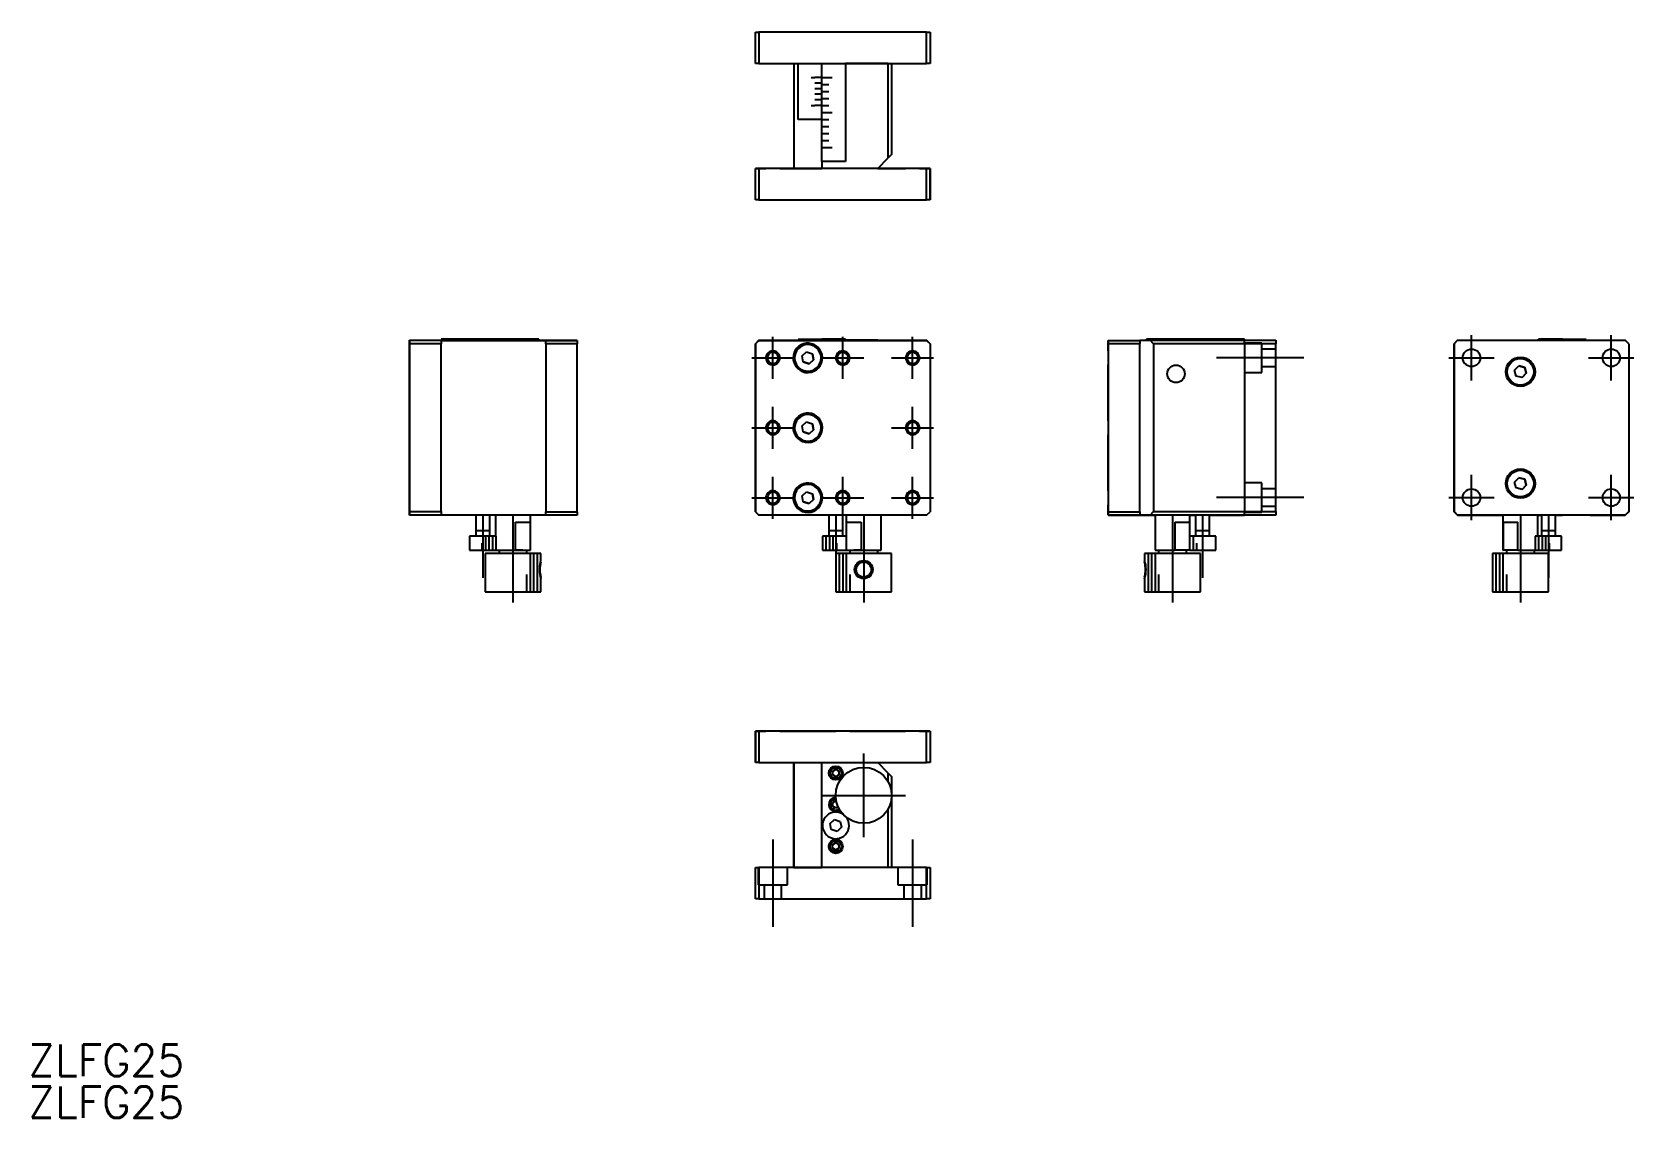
# Model space of a CAD drawing. Extents: x 149 to 378, y 2 to 157.
import ezdxf

# ---------------------------------------------------------------- set-up
doc = ezdxf.new("R2010")
doc.units = 0
doc.header["$LTSCALE"] = 10
doc.linetypes.add('CENTER', pattern=[2, 1.25, -0.25, 0.25, -0.25])
doc.linetypes.add('DASHED', pattern=[3.5, 2, -1.5])
doc.layers.get('0').update_dxf_attribs({"linetype": 'CONTINUOUS'})
doc.layers.add('CENTER', color=1, linetype='CENTER')
doc.styles.get("Standard").update_dxf_attribs({"font": 'txt.shx', "bigfont": '@extfont2.shx'})

msp = doc.modelspace()

# ---------------------------------------------------------------- linework, layer by layer
at = {"color": 7, "linetype": 'CONTINUOUS'}
for p, q in [((252.5, 152.5), (252.5, 157)), ((252.5, 157), (253, 157)), ((253, 157), (253, 152.5)), ((277, 157), (253, 157)), ((277, 152.5), (277, 157)), ((277, 157), (277.5, 157)), ((277.5, 157), (277.5, 152.5)), ((253, 152.5), (252.5, 152.5)), ((253, 152.5), (258.6, 152.5)), ((258, 152.5), (258, 137.5)), ((258.6, 144.5), (258.6, 152.5)), ((258.6, 152.5), (262, 152.5)), ((262, 150.5), (262, 152.5)), ((262, 152.5), (265.4, 152.5)), ((265.4, 152.5), (265.4, 138.5)), ((265.4, 152.5), (271.5, 152.5)), ((271.5, 152.5), (265.4, 152.5)), ((271.5, 152.5), (277, 152.5)), ((271.5, 139), (271.5, 152.5)), ((272, 152.5), (272, 139.5)), ((277.5, 152.5), (277, 152.5)), ((262, 149.5), (262, 150.5)), ((262, 148.5), (262, 149.5)), ((262, 147.5), (262, 148.5)), ((262, 146.5), (262, 147.5)), ((262, 144.5), (258.6, 144.5)), ((262, 145.5), (262, 146.5)), ((262, 144.5), (262, 145.5)), ((262, 143.5), (262, 144.5)), ((262, 142.5), (262, 143.5)), ((262, 141.5), (262, 142.5)), ((262, 140.5), (262, 141.5)), ((262, 138.5), (262, 140.5)), ((265.4, 138.5), (262, 138.5)), ((262, 138.49), (262, 137.5)), ((270, 137.5), (271.5, 139)), ((272, 139.5), (271.5, 139)), ((253, 137.5), (252.5, 137.5)), ((252.5, 137.5), (253, 137.5)), ((252.5, 133), (252.5, 137.5)), ((253, 137.5), (254.000005, 137.5)), ((258, 137.5), (253, 137.5)), ((253, 137.5), (253, 133)), ((255.999995, 137.5), (258, 137.5)), ((262, 137.5), (258, 137.5)), ((258, 137.5), (262, 137.5)), ((270, 137.5), (262, 137.5)), ((270, 137.5), (274.000005, 137.5)), ((277, 137.5), (270, 137.5)), ((275.999995, 137.5), (277, 137.5)), ((277, 133), (277, 137.5)), ((277, 137.5), (277.5, 137.5)), ((277.5, 137.5), (277, 137.5)), ((277.5, 137.5), (277.5, 133)), ((277.5, 133), (277.5, 137.5)), ((253, 133), (252.5, 133)), ((253, 133), (277, 133)), ((277.5, 133), (277, 133)), ((203, 112.9), (207.5, 112.9)), ((203, 112.4), (203, 112.9)), ((203, 112.9), (203, 112.4)), ((207.5, 112.4), (203, 112.4)), ((203, 112.4), (203, 88.4)), ((203, 88.4), (203, 112.4)), ((209.5, 113.05), (207.5, 113.05)), ((207.5, 113.034461), (209.5, 113.034461)), ((215.5, 113.034461), (207.5, 113.034461)), ((207.5, 112.9), (207.5, 113.034461)), ((207.5, 112.9), (207.5, 113.034461)), ((207.5, 112.9), (207.5, 112.4)), ((207.5, 112.884461), (222.5, 112.884461)), ((207.5, 88.4), (207.5, 112.4)), ((210.5, 113.05), (209.5, 113.05)), ((209.5, 113.034461), (210.3, 113.034461)), ((210.3, 113.034461), (211.1, 113.034461)), ((211.5, 113.05), (210.5, 113.05)), ((211.1, 113.034461), (211.9, 113.034461)), ((212.5, 113.05), (211.5, 113.05)), ((211.9, 113.034461), (212.7, 113.034461)), ((213.5, 113.05), (212.5, 113.05)), ((212.7, 113.034461), (213.5, 113.034461)), ((214.5, 113.05), (213.5, 113.05)), ((213.5, 113.034461), (215.5, 113.034461)), ((215.5, 113.05), (214.5, 113.05)), ((216.5, 113.05), (215.5, 113.05)), ((215.5, 112.884461), (215.5, 113.034461)), ((215.5, 112.9), (221.5, 112.9)), ((215.5, 112.9), (221.5, 112.9)), ((222.5, 112.884461), (215.5, 112.884461)), ((217.5, 113.05), (216.5, 113.05)), ((218.5, 113.05), (217.5, 113.05)), ((219.5, 113.05), (218.5, 113.05)), ((221.5, 113.05), (219.5, 113.05)), ((221.5, 112.9), (221.5, 113.05)), ((221.5, 112.9), (222.5, 112.9)), ((222.5, 112.9), (222.5, 112.884461)), ((222.5, 112.884461), (227, 112.884461)), ((222.5, 112.384461), (222.5, 112.884461)), ((227, 112.884461), (222.5, 112.884461)), ((227, 112.384461), (222.5, 112.384461)), ((222.5, 112.384461), (222.5, 88.384461)), ((227, 112.884461), (227, 112.384461)), ((227, 88.384461), (227, 112.384461)), ((253, 112.9), (252.5, 112.4)), ((252.5, 112.4), (253, 112.9)), ((253, 112.884461), (252.5, 112.384461)), ((252.5, 112.384461), (253, 112.884461)), ((252.5, 112.384461), (252.5, 112.4)), ((252.5, 112.4), (252.5, 112.384461)), ((252.5, 88.384461), (252.5, 112.384461)), ((252.5, 112.384461), (252.5, 88.384461)), ((253, 112.9), (258.6, 112.9)), ((253, 112.884461), (277, 112.884461)), ((258, 112.884461), (253, 112.884461)), ((262, 112.884461), (258, 112.884461)), ((262, 113.034461), (258.6, 113.034461)), ((258.6, 113.034461), (262, 113.034461)), ((258.6, 112.9), (258.6, 113.034461)), ((258.6, 112.884461), (258.6, 113.034461)), ((258.6, 112.884461), (258.6, 112.9)), ((262, 113.034461), (262, 113.05)), ((262, 112.9), (262, 113.05)), ((265.4, 113.05), (262, 113.05)), ((262, 112.9), (262, 112.884461)), ((270, 112.9), (262, 112.9)), ((277, 112.884461), (262, 112.884461)), ((265.4, 112.9), (265.4, 113.05)), ((270, 112.884461), (270, 112.9)), ((270, 112.9), (271.5, 112.9)), ((271.5, 112.9), (277, 112.9)), ((271.515539, 112.884461), (271.5, 112.9)), ((277.5, 112.4), (277, 112.9)), ((277.5, 112.384461), (277, 112.884461)), ((277, 112.884461), (277.5, 112.384461)), ((277.5, 112.4), (277.5, 112.384461)), ((277.5, 112.384461), (277.5, 88.384461)), ((303, 112.384461), (303, 112.884461)), ((303, 112.884461), (303, 112.384461)), ((303, 112.884461), (307.5, 112.884461)), ((303, 112.484461), (303, 111.384456)), ((303, 112.484461), (303, 111.384456)), ((303, 112.384461), (303, 88.384461)), ((303, 111.384456), (303, 112.384461)), ((307.5, 112.384461), (303, 112.384461)), ((307.5, 112.9), (309, 112.9)), ((307.5, 112.884461), (307.5, 112.9)), ((307.5, 112.9), (307.5, 112.884461)), ((307.5, 112.884461), (307.5, 112.384461)), ((307.5, 88.384461), (307.5, 112.384461)), ((308.5, 112.9), (308.5, 113.05)), ((322.5, 113.05), (308.5, 113.05)), ((308.5, 112.9), (308.5, 113.05)), ((309.5, 112.4), (309, 112.9)), ((309, 112.9), (322.5, 112.9)), ((309.5, 112.4), (309.5, 88.4)), ((322.5, 112.4), (309.5, 112.4)), ((322.5, 112.9), (322.5, 113.05)), ((322.5, 112.4), (322.5, 112.9)), ((322.5, 112.9), (327, 112.9)), ((322.5, 112.5), (322.5, 108.3)), ((322.5, 112.5), (322.5, 108.3)), ((327, 112.4), (322.5, 112.4)), ((322.5, 112.4), (322.5, 88.4)), ((327, 112.9), (327, 112.4)), ((327, 88.4), (327, 112.4)), ((353, 112.9), (352.5, 112.4)), ((352.5, 112.4), (353, 112.9)), ((352.5, 88.4), (352.5, 112.4)), ((352.5, 112.4), (352.5, 88.4)), ((353, 112.9), (377, 112.9)), ((364.6, 112.9), (364.6, 113.05)), ((364.6, 112.9), (364.6, 113.05)), ((368, 113.05), (364.6, 113.05)), ((368, 113.034461), (368, 113.05)), ((368, 112.9), (368, 113.034461)), ((371.4, 113.034461), (368, 113.034461)), ((368, 112.9), (368, 113.034461)), ((371.4, 112.9), (371.4, 113.034461)), ((377.5, 112.4), (377, 112.9)), ((377.5, 112.4), (377.5, 88.4)), ((203, 111.65), (203, 109.15)), ((203, 111.65), (203, 109.15)), ((203, 111.65), (203, 109.15)), ((203, 111.65), (203, 109.15)), ((203, 106.3), (203, 110.5)), ((203, 106.3), (203, 110.5)), ((259.178833, 110.65957), (259.827668, 111.233167)), ((259.351165, 109.810864), (259.178833, 110.65957)), ((259.827668, 111.233167), (260.648835, 110.958058)), ((260.821167, 110.109352), (260.172332, 109.535755)), ((260.172332, 109.535755), (260.821167, 110.109352)), ((260.648835, 110.958058), (260.821167, 110.109352)), ((260.821167, 110.109352), (260.648835, 110.958058)), ((260.172332, 109.535755), (259.351165, 109.810864)), ((259.351165, 109.810864), (260.172332, 109.535755)), ((303, 101.384456), (303, 109.384466)), ((303, 109.384466), (303, 108.284461)), ((303, 109.384466), (303, 108.284461)), ((361.163142, 108.622864), (361.774577, 109.236173)), ((361.388565, 107.786692), (361.163142, 108.622864)), ((362.225423, 107.563827), (361.388565, 107.786692)), ((361.774577, 109.236173), (362.611435, 109.013308)), ((362.611435, 109.013308), (361.774577, 109.236173)), ((362.836858, 108.177136), (362.225423, 107.563827)), ((362.225423, 107.563827), (362.836858, 108.177136)), ((362.611435, 109.013308), (362.836858, 108.177136)), ((362.836858, 108.177136), (362.611435, 109.013308)), ((259.178833, 100.65957), (259.827668, 101.233167)), ((259.827668, 101.233167), (260.648835, 100.958058)), ((260.648835, 100.958058), (260.821167, 100.109352)), ((260.821167, 100.109352), (260.648835, 100.958058)), ((303, 102.484461), (303, 101.384456)), ((303, 102.484461), (303, 101.384456)), ((259.351165, 99.810864), (259.178833, 100.65957)), ((260.172332, 99.535755), (259.351165, 99.810864)), ((259.351165, 99.810864), (260.172332, 99.535755)), ((260.821167, 100.109352), (260.172332, 99.535755)), ((260.172332, 99.535755), (260.821167, 100.109352)), ((303, 91.384456), (303, 99.384466)), ((303, 99.384466), (303, 98.284461)), ((303, 99.384466), (303, 98.284461)), ((203, 90.3), (203, 94.5)), ((203, 90.3), (203, 94.5)), ((303, 92.484461), (303, 91.384456)), ((303, 92.484461), (303, 91.384456)), ((322.5, 92.5), (322.5, 88.3)), ((322.5, 92.5), (322.5, 88.3)), ((361.163142, 92.622864), (361.774577, 93.236173)), ((361.388565, 91.786692), (361.163142, 92.622864)), ((362.225423, 91.563827), (361.388565, 91.786692)), ((361.774577, 93.236173), (362.611435, 93.013308)), ((362.611435, 93.013308), (361.774577, 93.236173)), ((362.836858, 92.177136), (362.225423, 91.563827)), ((362.225423, 91.563827), (362.836858, 92.177136)), ((362.611435, 93.013308), (362.836858, 92.177136)), ((362.836858, 92.177136), (362.611435, 93.013308)), ((203, 91.65), (203, 89.15)), ((203, 91.65), (203, 89.15)), ((203, 91.65), (203, 89.15)), ((203, 91.65), (203, 89.15)), ((259.178833, 90.65957), (259.827668, 91.233167)), ((259.351165, 89.810864), (259.178833, 90.65957)), ((260.172332, 89.535755), (259.351165, 89.810864)), ((259.351165, 89.810864), (260.172332, 89.535755)), ((259.827668, 91.233167), (260.648835, 90.958058)), ((260.821167, 90.109352), (260.172332, 89.535755)), ((260.172332, 89.535755), (260.821167, 90.109352)), ((260.648835, 90.958058), (260.821167, 90.109352)), ((260.821167, 90.109352), (260.648835, 90.958058)), ((203, 88.4), (207.5, 88.4)), ((203, 88.4), (203, 87.9)), ((203, 87.9), (203, 88.4)), ((207.5, 87.9), (203, 87.9)), ((207.5, 88.4), (207.5, 87.9)), ((207.5, 87.884461), (207.5, 87.9)), ((207.5, 87.9), (207.5, 87.884461)), ((222.5, 87.884461), (207.5, 87.884461)), ((212.5, 87.884461), (212.5, 85.7)), ((214.5, 85.695), (214.5, 87.884461)), ((215.3, 87.884461), (215.3, 84.9)), ((220.3, 82.9), (220.3, 87.884461)), ((222.5, 87.884461), (222.5, 88.384461)), ((222.5, 88.384461), (227, 88.384461)), ((227, 87.884461), (222.5, 87.884461)), ((227, 88.384461), (227, 87.884461)), ((252.5, 88.384461), (253, 87.884461)), ((277, 87.884461), (253, 87.884461)), ((263, 87.884461), (263, 85.7)), ((265, 85.7), (265, 87.884461)), ((265.5, 87.884461), (265.5, 82.9)), ((270.5, 82.9), (270.5, 87.884461)), ((277, 87.884461), (277.5, 88.384461)), ((303, 88.384461), (303, 89.384466)), ((303, 89.384466), (303, 88.284461)), ((303, 89.384466), (303, 88.284461)), ((303, 87.884461), (303, 88.384461)), ((303, 88.384461), (303, 87.884461)), ((303, 88.384461), (307.5, 88.384461)), ((307.5, 87.884461), (303, 87.884461)), ((303, 87.884461), (307.5, 87.884461)), ((307.5, 88.384461), (307.5, 87.884461)), ((309, 87.9), (307.5, 87.9)), ((308.482938, 87.884461), (307.5, 87.884461)), ((307.5, 87.884461), (308.482938, 87.884461)), ((308.737639, 87.884461), (308.482938, 87.884461)), ((308.482938, 87.884461), (308.737639, 87.884461)), ((308.756334, 87.884461), (308.737639, 87.884461)), ((308.737639, 87.884461), (308.756334, 87.884461)), ((308.773926, 87.884461), (308.756334, 87.884461)), ((308.756334, 87.884461), (308.773926, 87.884461)), ((309.226074, 87.884461), (308.773926, 87.884461)), ((308.773926, 87.884461), (309.226074, 87.884461)), ((309, 87.9), (309.5, 88.4)), ((322.5, 87.9), (309, 87.9)), ((309.243666, 87.884461), (309.226074, 87.884461)), ((309.226074, 87.884461), (309.243666, 87.884461)), ((309.262361, 87.884461), (309.243666, 87.884461)), ((309.243666, 87.884461), (309.262361, 87.884461)), ((309.517062, 87.884461), (309.262361, 87.884461)), ((309.262361, 87.884461), (309.517062, 87.884461)), ((309.5, 88.4), (322.5, 88.4)), ((309.7, 87.884461), (309.517062, 87.884461)), ((309.517062, 87.884461), (309.7, 87.884461)), ((309.7, 87.9), (309.7, 82.9)), ((314.7, 82.9), (314.7, 87.9)), ((315.5, 87.884461), (314.7, 87.884461)), ((314.7, 87.884461), (315.5, 87.884461)), ((315.5, 87.899981), (315.5, 85.695)), ((317.5, 85.7), (317.5, 87.899981)), ((318.982598, 87.884461), (317.5, 87.884461)), ((317.5, 87.884461), (318.982598, 87.884461)), ((319.222824, 87.884461), (318.982598, 87.884461)), ((318.982598, 87.884461), (319.222824, 87.884461)), ((319.241829, 87.884461), (319.222824, 87.884461)), ((319.222824, 87.884461), (319.241829, 87.884461)), ((319.242176, 87.884461), (319.241829, 87.884461)), ((319.241829, 87.884461), (319.242176, 87.884461)), ((319.270728, 87.884461), (319.242176, 87.884461)), ((319.242176, 87.884461), (319.270728, 87.884461)), ((319.729272, 87.884461), (319.270728, 87.884461)), ((319.270728, 87.884461), (319.729272, 87.884461)), ((319.757824, 87.884461), (319.729272, 87.884461)), ((319.729272, 87.884461), (319.757824, 87.884461)), ((319.758171, 87.884461), (319.757824, 87.884461)), ((319.757824, 87.884461), (319.758171, 87.884461)), ((319.777176, 87.884461), (319.758171, 87.884461)), ((319.758171, 87.884461), (319.777176, 87.884461)), ((320.017402, 87.884461), (319.777176, 87.884461)), ((319.777176, 87.884461), (320.017402, 87.884461)), ((322.5, 87.884461), (320.017402, 87.884461)), ((320.017402, 87.884461), (322.5, 87.884461)), ((322.5, 88.4), (327, 88.4)), ((322.5, 87.9), (322.5, 88.4)), ((327, 87.9), (322.5, 87.9)), ((322.5, 87.9), (322.5, 87.884461)), ((327, 88.4), (327, 87.9)), ((352.5, 88.384461), (352.5, 88.4)), ((352.5, 88.4), (352.5, 88.384461)), ((352.5, 88.4), (353, 87.9)), ((353, 87.9), (352.5, 88.4)), ((352.5, 88.384461), (353, 87.884461)), ((353, 87.884461), (352.5, 88.384461)), ((366.45, 87.9), (353, 87.9)), ((359.5, 87.884461), (353, 87.884461)), ((353, 87.884461), (359.5, 87.884461)), ((359.5, 87.9), (359.5, 82.9)), ((364.5, 84.9), (364.5, 87.9)), ((365, 87.884461), (364.5, 87.884461)), ((364.5, 87.884461), (365, 87.884461)), ((365, 87.899981), (365, 85.7)), ((377, 87.9), (366.45, 87.9)), ((367, 85.7), (367, 87.899981)), ((368, 87.884461), (367, 87.884461)), ((367, 87.884461), (368, 87.884461)), ((368, 87.9), (368, 87.884461)), ((368, 87.884461), (368, 87.9)), ((372, 87.884461), (368, 87.884461)), ((372, 87.884461), (368, 87.884461)), ((372, 87.884461), (372, 87.9)), ((377, 87.884461), (372, 87.884461)), ((372, 87.884461), (377, 87.884461)), ((377, 87.9), (377.5, 88.4)), ((377, 87.884461), (377.5, 88.384461)), ((377.5, 88.384461), (377, 87.884461)), ((377.5, 88.4), (377.5, 88.384461)), ((215.4, 84.9), (211.6, 84.9)), ((211.6, 84.9), (211.6, 82.9)), ((212.499995, 85.7), (214.500005, 85.7)), ((212.5, 85.705), (212.5, 85.7)), ((212.5, 85.7), (212.5, 85.695)), ((212.5, 85.7), (212.5, 84.9)), ((214.5, 84.9), (214.5, 85.705)), ((215.4, 82.9), (215.4, 84.9)), ((218.153553, 86.9), (220.274874, 86.9)), ((218.153553, 82.9), (218.153553, 86.9)), ((220.274874, 86.9), (220.274874, 82.9)), ((264.591409, 84.9), (262.1, 84.9)), ((262.1, 84.9), (262.1, 82.9)), ((262.999995, 85.7), (265.000005, 85.7)), ((263, 85.705), (263, 85.7)), ((263, 85.7), (263, 85.695)), ((263, 85.7), (263, 84.9)), ((265.5, 84.9), (264.591409, 84.9)), ((265, 85.7), (265, 85.705)), ((265, 85.695), (265, 85.7)), ((265, 84.9), (265, 85.7)), ((265.525126, 86.9), (267.646447, 86.9)), ((265.525126, 82.9), (265.525126, 86.9)), ((267.646447, 86.9), (267.646447, 82.9)), ((312.553553, 86.9), (314.674874, 86.9)), ((312.553553, 86.9), (312.553553, 82.9)), ((314.674874, 82.9), (314.674874, 86.9)), ((318.4, 84.9), (314.694388, 84.9)), ((315.499995, 85.7), (316.5, 85.7)), ((315.5, 85.705), (315.5, 84.9)), ((316.5, 85.7), (317.500005, 85.7)), ((317.5, 85.7), (317.5, 85.705)), ((317.5, 85.695), (317.5, 85.7)), ((317.5, 84.9), (317.5, 85.7)), ((318.4, 82.9), (318.4, 84.9)), ((359.525126, 86.9), (361.646447, 86.9)), ((359.525126, 86.9), (359.525126, 82.9)), ((361.646447, 82.9), (361.646447, 86.9)), ((367.9, 84.9), (364.1, 84.9)), ((364.1, 84.9), (364.1, 82.9)), ((364.999995, 85.7), (367.000005, 85.7)), ((365, 85.705), (365, 85.7)), ((365, 85.7), (365, 84.9)), ((365, 85.7), (365, 85.695)), ((367, 85.7), (367, 85.705)), ((367, 84.9), (367, 85.7)), ((367, 85.695), (367, 85.7)), ((367.9, 82.9), (367.9, 84.9)), ((211.6, 82.9), (215.4, 82.9)), ((215.4, 82.9), (218.153553, 82.9)), ((215.8, 82.9), (215.8, 82.4)), ((219.214214, 82.9), (218.153553, 82.9)), ((218.153553, 82.9), (219.214214, 82.9)), ((219.214214, 82.9), (220.274874, 82.9)), ((219.8, 82.4), (219.8, 82.9)), ((220.274874, 82.9), (220.3, 82.9)), ((262.1, 82.9), (264.591409, 82.9)), ((264.591409, 82.9), (265.5, 82.9)), ((265.5, 82.9), (265.525126, 82.9)), ((265.525126, 82.9), (266.585786, 82.9)), ((266, 82.9), (266, 82.4)), ((267.646447, 82.9), (266.585786, 82.9)), ((266.585786, 82.9), (267.646447, 82.9)), ((267.646447, 82.9), (270.5, 82.9)), ((270, 82.4), (270, 82.9)), ((309.7, 82.9), (312.553553, 82.9)), ((310.2, 82.9), (310.2, 82.4)), ((313.609553, 82.9), (312.553553, 82.9)), ((313.614214, 82.9), (313.609553, 82.9)), ((314.674874, 82.9), (313.614214, 82.9)), ((314.2, 82.4), (314.2, 82.9)), ((314.674874, 82.9), (314.7, 82.9)), ((314.694388, 82.9), (318.4, 82.9)), ((359.5, 82.9), (359.525126, 82.9)), ((360.581142, 82.9), (359.525126, 82.9)), ((360, 82.9), (360, 82.4)), ((361.646447, 82.9), (360.581142, 82.9)), ((360.585786, 82.9), (360.581142, 82.9)), ((361.646447, 82.9), (360.585786, 82.9)), ((361.646447, 82.9), (364.1, 82.9)), ((364, 82.4), (364, 82.9)), ((364.1, 82.9), (367.9, 82.9)), ((221.8, 82.4), (213.8, 82.4)), ((213.8, 82.4), (213.8, 76.9)), ((221.737406, 81.192317), (221.8, 81.399995)), ((221.8, 81.399995), (221.8, 82.4)), ((272, 82.4), (264, 82.4)), ((264, 82.4), (264, 76.9)), ((272, 76.9), (272, 82.4)), ((316.2, 82.4), (308.2, 82.4)), ((308.2, 82.4), (308.2, 81.399995)), ((316.2, 76.9), (316.2, 82.4)), ((362, 82.4), (358, 82.4)), ((358, 82.4), (358, 76.9)), ((366, 82.4), (362, 82.4)), ((366, 76.9), (366, 82.4)), ((221.8, 79.025), (221.799861, 79.025516)), ((221.8, 76.9), (221.8, 78.800005)), ((308.2, 78.800005), (308.2, 76.9)), ((213.8, 76.9), (221.8, 76.9)), ((264, 76.9), (272, 76.9)), ((308.2, 76.9), (316.2, 76.9)), ((358, 76.9), (362, 76.9)), ((362, 76.9), (366, 76.9)), ((252.5, 52.5), (252.5, 57)), ((252.5, 57), (253, 57)), ((253, 57), (252.5, 57)), ((252.5, 57), (252.5, 52.5)), ((253, 57), (253, 52.5)), ((277, 57), (253, 57)), ((253, 57), (254.000005, 57)), ((255.999995, 57), (264.000005, 57)), ((262.1, 57), (257.9, 57)), ((262.1, 57), (257.9, 57)), ((262.1, 57), (257.9, 57)), ((262.1, 57), (257.9, 57)), ((262.1, 57), (257.9, 57)), ((262.1, 57), (257.9, 57)), ((265.999995, 57), (274.000005, 57)), ((275.999995, 57), (277, 57)), ((277.5, 57), (277, 57)), ((277, 57), (277.5, 57)), ((277, 52.5), (277, 57)), ((277.5, 57), (277.5, 52.5)), ((253, 52.5), (252.5, 52.5)), ((253, 52.5), (258, 52.5)), ((258, 52.5), (262, 52.5)), ((258, 52.5), (258, 37.5)), ((258, 37.5), (258, 52.5)), ((258, 52.5), (262, 52.5)), ((262, 52.5), (277, 52.5)), ((262, 37.5), (262, 52.5)), ((263.55, 51.259808), (263.586254, 51.280739)), ((263.55, 51.217945), (263.55, 51.259808)), ((263.55, 50.782055), (263.55, 51.217945)), ((263.55, 50.740192), (263.55, 50.782055)), ((263.586254, 50.719261), (263.55, 50.740192)), ((263.586254, 51.280739), (263.963746, 51.498684)), ((263.963746, 50.501316), (263.586254, 50.719261)), ((263.963746, 51.498684), (264, 51.519615)), ((264, 50.480385), (263.963746, 50.501316)), ((264, 51.519615), (264.036254, 51.498684)), ((264.036254, 50.501316), (264, 50.480385)), ((264.036254, 51.498684), (264.413746, 51.280739)), ((264.413746, 50.719261), (264.036254, 50.501316)), ((264.413746, 51.280739), (264.45, 51.259808)), ((264.45, 50.740192), (264.413746, 50.719261)), ((264.45, 51.259808), (264.45, 51.217945)), ((264.45, 51.217945), (264.45, 50.782055)), ((264.45, 50.782055), (264.45, 50.740192)), ((271.5, 51), (270, 52.5)), ((271.5, 49.736492), (271.5, 51)), ((271.5, 51), (272, 50.5)), ((272, 50.5), (272, 47.8)), ((277.5, 52.5), (277, 52.5)), ((263.55, 46.759808), (263.586254, 46.780739)), ((263.55, 46.717945), (263.55, 46.759808)), ((263.55, 46.282055), (263.55, 46.717945)), ((263.55, 46.240192), (263.55, 46.282055)), ((263.586254, 46.219261), (263.55, 46.240192)), ((263.586254, 46.780739), (263.963746, 46.998684)), ((263.963746, 46.001316), (263.586254, 46.219261)), ((263.963746, 46.998684), (264, 47.019615)), ((264, 45.980385), (263.963746, 46.001316)), ((264, 47.019615), (264.036254, 46.998684)), ((264.036254, 46.001316), (264, 45.980385)), ((264.036254, 46.998684), (264.087217, 46.969261)), ((264.343347, 46.178616), (264.036254, 46.001316)), ((271.5, 37.5), (271.5, 45.863508)), ((272, 47.8), (272, 37.5)), ((263.176997, 43.769566), (263.821949, 44.347525)), ((263.355047, 42.922041), (263.176997, 43.769566)), ((263.821949, 44.347525), (264.644953, 44.077959)), ((264.644953, 44.077959), (264.823003, 43.230434)), ((264.178051, 42.652475), (263.355047, 42.922041)), ((264.823003, 43.230434), (264.178051, 42.652475)), ((263.541984, 40.254599), (263.543312, 40.296441)), ((263.577556, 40.232528), (263.541984, 40.254599)), ((263.543312, 40.296441), (263.557141, 40.732111)), ((263.557141, 40.732111), (263.558469, 40.773953)), ((263.558469, 40.773953), (263.595369, 40.793723)), ((263.947944, 40.002717), (263.577556, 40.232528)), ((263.595369, 40.793723), (263.979584, 40.999583)), ((263.983516, 39.980646), (263.947944, 40.002717)), ((263.979584, 40.999583), (264.016484, 41.019354)), ((264.020416, 40.000417), (263.983516, 39.980646)), ((264.016484, 41.019354), (264.052056, 40.997283)), ((264.404631, 40.206277), (264.020416, 40.000417)), ((264.052056, 40.997283), (264.422444, 40.767472)), ((264.441531, 40.226047), (264.404631, 40.206277)), ((264.422444, 40.767472), (264.458016, 40.745401)), ((264.442859, 40.267889), (264.441531, 40.226047)), ((264.456688, 40.703559), (264.442859, 40.267889)), ((264.458016, 40.745401), (264.456688, 40.703559)), ((252.5, 33), (252.5, 37.5)), ((252.5, 37.5), (253, 37.5)), ((253, 37.5), (253, 33)), ((262, 37.5), (253, 37.5)), ((258, 37.5), (262, 37.5)), ((271.5, 37.5), (262, 37.5)), ((271.5, 37.5), (262, 37.5)), ((277, 37.5), (271.5, 37.5)), ((277, 33), (277, 37.5)), ((277, 37.5), (277.5, 37.5)), ((277.5, 37.5), (277.5, 33)), ((253, 33), (252.5, 33)), ((253, 33), (277, 33)), ((277.5, 33), (277, 33))]:
    msp.add_line(p, q, dxfattribs=at)
at = {"color": 3, "linetype": 'CONTINUOUS'}
for p, q in [((260.5, 150.5), (261, 150.5)), ((262, 150.5), (261, 150.5)), ((262, 149.7), (261, 149.7)), ((262, 150.5), (263, 150.5)), ((262, 149.5), (263, 149.5)), ((263, 150.5), (263.5, 150.5)), ((262, 148.9), (261, 148.9)), ((262, 148.1), (261, 148.1)), ((262, 147.3), (261, 147.3)), ((262, 148.5), (263, 148.5)), ((262, 147.5), (263, 147.5)), ((260.5, 146.5), (261, 146.5)), ((262, 146.5), (261, 146.5)), ((262, 146.5), (263, 146.5)), ((262, 145.5), (263, 145.5)), ((262, 144.5), (263, 144.5)), ((263, 145.5), (263.5, 145.5)), ((262, 143.5), (263, 143.5)), ((262, 142.5), (263, 142.5)), ((262, 141.5), (263, 141.5)), ((262, 140.5), (263.5, 140.5)), ((213.9, 82.9), (213.9, 84.9)), ((214.4, 82.9), (214.4, 84.9)), ((214.9, 82.9), (214.9, 84.9)), ((262.6, 84.9), (262.6, 82.9)), ((263.1, 84.9), (263.1, 82.9)), ((263.6, 84.9), (263.6, 82.9)), ((315.2, 82.9), (315.2, 84.9)), ((364.6, 84.9), (364.6, 82.9)), ((365.1, 84.9), (365.1, 82.9)), ((365.6, 84.9), (365.6, 82.9)), ((213.4, 82.9), (213.4, 83.9)), ((264.1, 83.9), (264.1, 82.9)), ((315.7, 82.9), (315.7, 83.9)), ((366.1, 83.9), (366.1, 82.9)), ((220.3, 76.9), (220.3, 82.4)), ((220.8, 76.9), (220.8, 82.4)), ((221.3, 76.9), (221.3, 82.4)), ((264.5, 82.4), (264.5, 76.9)), ((265, 82.4), (265, 76.9)), ((265.5, 82.4), (265.5, 76.9)), ((308.7, 82.4), (308.7, 76.9)), ((309.2, 82.4), (309.2, 76.9)), ((309.7, 82.4), (309.7, 76.9)), ((358.5, 82.4), (358.5, 76.9)), ((359, 82.4), (359, 76.9)), ((359.5, 82.4), (359.5, 76.9)), ((219.8, 76.9), (219.8, 79.4)), ((266, 79.4), (266, 76.9)), ((310.2, 79.4), (310.2, 76.9)), ((360, 79.4), (360, 76.9)), ((266.700005, 51.583055), (266.700005, 51.582858))]:
    msp.add_line(p, q, dxfattribs=at)
at = {"color": 3, "linetype": 'DASHED'}
for p, q in [((325, 112.5), (322.5, 112.5)), ((325, 108.3), (325, 112.5)), ((327, 111.65), (325, 111.65)), ((322.5, 108.3), (325, 108.3)), ((325, 109.15), (327, 109.15)), ((325, 92.5), (322.5, 92.5)), ((325, 88.3), (325, 92.5)), ((327, 91.65), (325, 91.65)), ((322.5, 88.3), (325, 88.3)), ((325, 89.15), (327, 89.15)), ((252.9, 37.5), (252.9, 35)), ((257.1, 35), (257.1, 37.5)), ((272.9, 37.5), (272.9, 35)), ((277.1, 35), (277.1, 37.5)), ((252.9, 35), (257.1, 35)), ((253.75, 35), (253.75, 33)), ((256.25, 33), (256.25, 35)), ((272.9, 35), (277.1, 35)), ((273.75, 35), (273.75, 33)), ((276.25, 33), (276.25, 35))]:
    msp.add_line(p, q, dxfattribs=at)
at = {"color": 7, "linetype": 'CONTINUOUS'}
for centre, radius in [((355, 110.4), 1.25), ((362, 108.4), 2.1), ((362, 108.4), 1.9), ((375, 110.4), 1.25), ((312.7, 108.1), 1.25), ((362, 92.4), 2.1), ((362, 92.4), 1.9), ((355, 90.4), 1.25), ((375, 90.4), 1.25), ((267.999931, 80.100004), 1.074996), ((264, 51), 0.8), ((268, 47.8), 4), ((264, 40.5), 0.8)]:
    msp.add_circle(centre, radius, dxfattribs=at)
at = {"color": 3, "linetype": 'CONTINUOUS'}
for centre, radius in [((268.000075, 80.100677), 1.299925), ((264, 51), 1), ((264, 40.5), 1)]:
    msp.add_circle(centre, radius, dxfattribs=at)
at = {"color": 7, "linetype": 'CONTINUOUS'}
for centre, radius, start, end in [((260, 110.384461), 2.1, 12.877825, 180.000001), ((255, 110.384461), 0.8, 12.877825, 180.000001), ((255, 110.384461), 0.8, 180.000001, 192.877825), ((255, 110.384461), 0.8, 192.877825, 12.877825), ((255, 110.384461), 0.8, 192.877825, 12.877825), ((260, 110.384461), 2.1, 180.000001, 192.877825), ((260, 110.384461), 2.1, 192.877825, 12.877825), ((260, 110.384461), 2.1, 192.877825, 12.877825), ((260, 110.384461), 1.9, 12.877823, 192.877823), ((260, 110.384461), 1.9, 12.877823, 192.877823), ((260, 110.384461), 1.9, 311.478027, 12.877823), ((265, 110.384461), 0.8, 12.877825, 180.000001), ((265, 110.384461), 0.8, 180.000001, 192.877825), ((265, 110.384461), 0.8, 192.877825, 12.877825), ((265, 110.384461), 0.8, 192.877825, 12.877825), ((275, 110.384461), 0.8, 12.877825, 180.000001), ((275, 110.384461), 0.8, 180.000001, 192.877825), ((275, 110.384461), 0.8, 192.877825, 12.877825), ((275, 110.384461), 0.8, 192.877825, 12.877825), ((260, 110.384461), 1.9, 192.877823, 311.478027), ((255, 100.384461), 0.8, 12.877825, 180.000001), ((260, 100.384461), 2.1, 12.877825, 180.000001), ((260, 100.384461), 1.9, 12.877823, 192.877823), ((260, 100.384461), 1.9, 12.877823, 192.877823), ((275, 100.384461), 0.8, 12.877825, 180.000001), ((255, 100.384461), 0.8, 180.000001, 192.877825), ((255, 100.384461), 0.8, 192.877825, 12.877825), ((255, 100.384461), 0.8, 192.877825, 12.877825), ((260, 100.384461), 2.1, 180.000001, 192.877825), ((260, 100.384461), 2.1, 192.877825, 12.877825), ((260, 100.384461), 2.1, 192.877825, 12.877825), ((260, 100.384461), 1.9, 192.877823, 311.478027), ((260, 100.384461), 1.9, 311.478027, 12.877823), ((275, 100.384461), 0.8, 180.000001, 192.877825), ((275, 100.384461), 0.8, 192.877825, 12.877825), ((275, 100.384461), 0.8, 192.877825, 12.877825), ((260, 90.384461), 2.1, 12.877825, 180.000001), ((260, 90.384461), 1.9, 12.877823, 192.877823), ((260, 90.384461), 1.9, 12.877823, 192.877823), ((255, 90.384461), 0.8, 12.877825, 180.000001), ((255, 90.384461), 0.8, 180.000001, 192.877825), ((255, 90.384461), 0.8, 192.877825, 12.877825), ((255, 90.384461), 0.8, 192.877825, 12.877825), ((260, 90.384461), 2.1, 180.000001, 192.877825), ((260, 90.384461), 2.1, 192.877825, 12.877825), ((260, 90.384461), 2.1, 192.877825, 12.877825), ((260, 90.384461), 1.9, 192.877823, 311.478027), ((260, 90.384461), 1.9, 311.478027, 12.877823), ((265, 90.384461), 0.8, 12.877825, 180.000001), ((265, 90.384461), 0.8, 180.000001, 192.877825), ((265, 90.384461), 0.8, 192.877825, 12.877825), ((265, 90.384461), 0.8, 192.877825, 12.877825), ((275, 90.384461), 0.8, 12.877825, 180.000001), ((275, 90.384461), 0.8, 180.000001, 192.877825), ((275, 90.384461), 0.8, 192.877825, 12.877825), ((275, 90.384461), 0.8, 192.877825, 12.877825), ((225.56097, 80.095384), 3.977802, 163.992474, 199.005075), ((225.652997, 80.1), 4.000152, 164.410708, 195.589292), ((304.274822, 80.076228), 4.142388, 0.328808, 18.636691), ((304.346858, 80.1), 4.000291, 344.411264, 15.588736), ((304.230634, 80.131153), 4.186625, 341.460849, 359.573652), ((264, 51), 0.5, 154.158067, 205.841933), ((264, 51), 0.5, 94.158067, 145.841933), ((264, 51), 0.5, 214.158067, 265.841933), ((264, 51), 0.5, 34.158067, 85.841933), ((264, 51), 0.5, 274.158067, 325.841933), ((264, 51), 0.5, 334.158067, 25.841933), ((264, 46.5), 0.8, 87.746907, 270), ((264, 46.5), 0.5, 154.158067, 205.841933), ((264, 46.5), 0.5, 94.158067, 145.841933), ((264, 46.5), 0.5, 214.158067, 265.841933), ((264, 46.5), 0.8, 270, 308.261416), ((264, 46.5), 0.5, 80.536266, 85.841933), ((264, 46.5), 0.5, 274.158067, 315.472057), ((264, 43.5), 1.9, 71.864336, 39.07877), ((264, 43.5), 1.9, 55.061292, 71.864336), ((264, 40.5), 0.5, 152.340096, 204.023962), ((264, 40.5), 0.5, 212.340096, 264.023962), ((264, 40.5), 0.5, 92.340096, 144.023962), ((264, 40.5), 0.5, 272.340096, 324.023962), ((264, 40.5), 0.5, 32.340096, 84.023962), ((264, 40.5), 0.5, 332.340096, 24.023962)]:
    msp.add_arc(centre, radius, start, end, dxfattribs=at)
at = {"color": 3, "linetype": 'CONTINUOUS'}
for centre, start, end in [((255, 110.384461), 12.877833, 192.877833), ((255, 110.384461), 192.877833, 270), ((255, 110.384461), 270, 12.877833), ((265, 110.384461), 12.877822, 192.877822), ((265, 110.384461), 192.877822, 270), ((265, 110.384461), 270, 12.877822), ((275, 110.384461), 12.877826, 192.877826), ((275, 110.384461), 192.877826, 270), ((275, 110.384461), 270, 12.877826), ((255, 100.384461), 12.877831, 192.877831), ((275, 100.384461), 12.877824, 192.877824), ((255, 100.384461), 192.877831, 270), ((255, 100.384461), 270, 12.877831), ((275, 100.384461), 192.877824, 270), ((275, 100.384461), 270, 12.877824), ((255, 90.384461), 12.877822, 192.877822), ((255, 90.384461), 192.877822, 270), ((255, 90.384461), 270, 12.877822), ((265, 90.384461), 12.877831, 192.877831), ((265, 90.384461), 192.877831, 270), ((265, 90.384461), 270, 12.877831), ((275, 90.384461), 12.877822, 192.877822), ((275, 90.384461), 192.877822, 270), ((275, 90.384461), 270, 12.877822), ((264, 46.5), 89.354226, 270), ((264, 46.5), 270, 306.654097)]:
    msp.add_arc(centre, 1, start, end, dxfattribs=at)
at = {"layer": 'CENTER', "color": 1, "linetype": 'CENTER'}
for p, q in [((255, 107.384461), (255, 113.384461)), ((265, 107.384461), (265, 113.384461)), ((275, 107.384461), (275, 113.384461)), ((355, 107.15), (355, 113.65)), ((375, 107.15), (375, 113.65)), ((252, 110.384461), (258, 110.384461)), ((262, 110.384461), (268, 110.384461)), ((272, 110.384461), (278, 110.384461)), ((331, 110.4), (318.5, 110.4)), ((351.75, 110.4), (358.25, 110.4)), ((371.75, 110.4), (378.25, 110.4)), ((255, 97.384461), (255, 103.384461)), ((275, 97.384461), (275, 103.384461)), ((252, 100.384461), (258, 100.384461)), ((272, 100.384461), (278, 100.384461)), ((255, 87.384461), (255, 93.384461)), ((265, 87.384461), (265, 93.384461)), ((275, 87.384461), (275, 93.384461)), ((355, 87.15), (355, 93.65)), ((375, 87.15), (375, 93.65)), ((252, 90.384461), (258, 90.384461)), ((262, 90.384461), (268, 90.384461)), ((272, 90.384461), (278, 90.384461)), ((331, 90.4), (318.5, 90.4)), ((351.75, 90.4), (358.25, 90.4)), ((371.75, 90.4), (378.25, 90.4)), ((213.5, 87.884461), (213.5, 78.9)), ((217.8, 87.884461), (217.8, 72.9)), ((264, 87.884461), (264, 78.9)), ((268, 87.884461), (268, 72.9)), ((312.2, 87.9), (312.2, 72.9)), ((316.5, 87.9), (316.5, 78.9)), ((362, 87.9), (362, 72.9)), ((366, 87.9), (366, 78.9)), ((268, 41.8), (268, 53.8)), ((262, 47.8), (274, 47.8)), ((255, 41.5), (255, 29)), ((275, 41.5), (275, 29))]:
    msp.add_line(p, q, dxfattribs=at)

# ---------------------------------------------------------------- texts
at = {"color": 7}
for p in [(148.3822, 7.652007), (148.3822, 1.652007)]:
    msp.add_text('ZLFG25', height=4.5, dxfattribs=at).set_placement(p)

doc.saveas('drawing.dxf')
